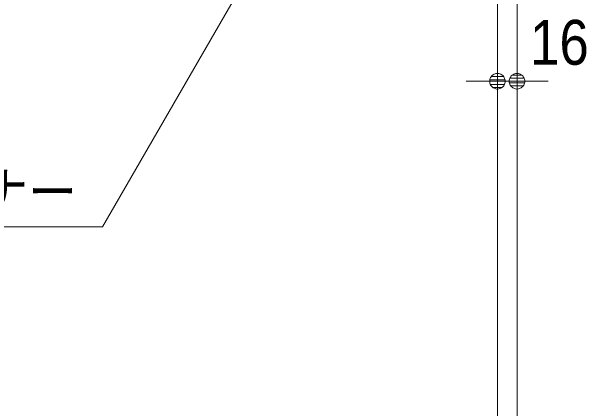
# Model space of a CAD drawing. Units: millimetres, scale not verified. Extents: x -6062 to 6062, y -3045 to 3045.
# Drawn here: x -2516.5 to -2046.7, y -78.3 to 246 of the extents above; entities that cross this region are included whole.
import ezdxf
from ezdxf.enums import TextEntityAlignment as Align

# ---------------------------------------------------------------- set-up
doc = ezdxf.new("R2010")
doc.units = ezdxf.units.MM
doc.header["$LTSCALE"] = 20
for name, color, linetype, lineweight in [('0-0_2寸法-3', 7, 'Continuous', 9), ('0-1_3一般', 7, 'Continuous', 9), ('0-4_0', 7, 'Continuous', 9), ('0-5_2寸法-2', 7, 'Continuous', 9)]:
    doc.layers.add(name, color=color, linetype=linetype, lineweight=lineweight)
doc.styles.add('ＭＳ ゴシック', font='')
doc.styles.add('ＭＳ Ｐゴシック', font='')
doc.styles.get('ＭＳ ゴシック').set_extended_font_data('MS Gothic')
doc.styles.get('ＭＳ Ｐゴシック').set_extended_font_data('MS PGothic')

# ---------------------------------------------------------------- blocks, each defined once
blk = doc.blocks.new('_Dot')
at = {"layer": '0-4_0'}
for p, q in [((-10, 0), (-20, 0)), ((9.78, 2), (-9.78, 2)), ((7.99, 6), (-7.99, 6)), ((9.16, -3.98), (-9.16, -3.98)), ((6, -7.98), (-6, -7.98))]:
    blk.add_line(p, q, dxfattribs=at)
for points in [[(10, 0), (9.92, 1.25), (9.69, 2.49), (9.3, 3.68), (8.76, 4.82), (8.09, 5.88), (7.29, 6.85), (6.37, 7.71), (5.36, 8.44), (4.26, 9.05), (3.09, 9.51), (1.87, 9.82), (0.63, 9.98), (-0.63, 9.98), (-1.87, 9.82), (-3.09, 9.51), (-4.26, 9.05), (-5.36, 8.44), (-6.37, 7.71), (-7.29, 6.85), (-8.09, 5.88), (-8.76, 4.82), (-9.3, 3.68), (-9.69, 2.49), (-9.92, 1.25), (-10, 0), (0, 0)], [(-10, 0), (-9.92, -1.25), (-9.69, -2.49), (-9.3, -3.68), (-8.76, -4.82), (-8.09, -5.88), (-7.29, -6.85), (-6.37, -7.71), (-5.36, -8.44), (-4.26, -9.05), (-3.09, -9.51), (-1.87, -9.82), (-0.63, -9.98), (0.63, -9.98), (1.87, -9.82), (3.09, -9.51), (4.26, -9.05), (5.36, -8.44), (6.37, -7.71), (7.29, -6.85), (8.09, -5.88), (8.76, -4.82), (9.3, -3.68), (9.69, -2.49), (9.92, -1.25), (10, 0), (0, 0)]]:
    blk.add_lwpolyline(points, close=True, dxfattribs=at)
blk = doc.blocks.new('グループ-71')
at = {"layer": '0-1_3一般'}
blk.add_line((-6320, 7000), (-6320, -40000), dxfattribs=at)
blk = doc.blocks.new('グループ-72')
at = {"layer": '0-1_3一般'}
for p, q in [((-6640, 6100), (-6640, -39740)), ((-6320, 6100), (-6320, -39740))]:
    blk.add_line(p, q, dxfattribs=at)
blk = doc.blocks.new('グループ-73')
at = {"layer": '0-1_3一般'}
for name in ['グループ-71', 'グループ-72']:
    blk.add_blockref(name, (0, 0), dxfattribs=at)

msp = doc.modelspace()

# ---------------------------------------------------------------- linework, layer by layer
at = {"layer": '0-0_2寸法-3'}
msp.add_lwpolyline([(-3041.06, 70), (-2442.22, 70), (-2295.98, 323.3)], dxfattribs=at)
at = {"layer": '0-5_2寸法-2'}
for p, q in [((-2119.5, 209), (-2119.3, 209)), ((-2103.5, 208), (-2103.5, 209)), ((-2132.21, 189), (-2144.92, 189)), ((-2119.5, 189), (-2103.5, 189)), ((-2090.79, 189), (-2078.08, 189))]:
    msp.add_line(p, q, dxfattribs=at)

# ---------------------------------------------------------------- block references
at = {"layer": '0-1_3一般', "xscale": 0.05, "yscale": 0.05}
msp.add_blockref('グループ-73', (-1787.5, 0), dxfattribs=at)
at = {"layer": '0-5_2寸法-2', "xscale": 0.6356201, "yscale": 0.6356201}
msp.add_blockref('_Dot', (-2119.5, 189), dxfattribs=at)
at = {"layer": '0-5_2寸法-2', "xscale": 0.6356201, "yscale": 0.6356201, "rotation": 180}
msp.add_blockref('_Dot', (-2103.5, 189), dxfattribs=at)

# ---------------------------------------------------------------- texts
at = {"layer": '0-0_2寸法-3', "style": 'ＭＳ ゴシック', "width": 0.9}
msp.add_text('ンナー', height=32.55, dxfattribs=at).set_placement((-2582.85, 72.77), align=Align.BOTTOM_LEFT)
at = {"layer": '0-5_2寸法-2', "style": 'ＭＳ Ｐゴシック', "width": 0.9}
msp.add_text('16', height=36.66, dxfattribs=at).set_placement((-2092.83, 191.48), align=Align.BOTTOM_LEFT)

doc.saveas('drawing.dxf')
